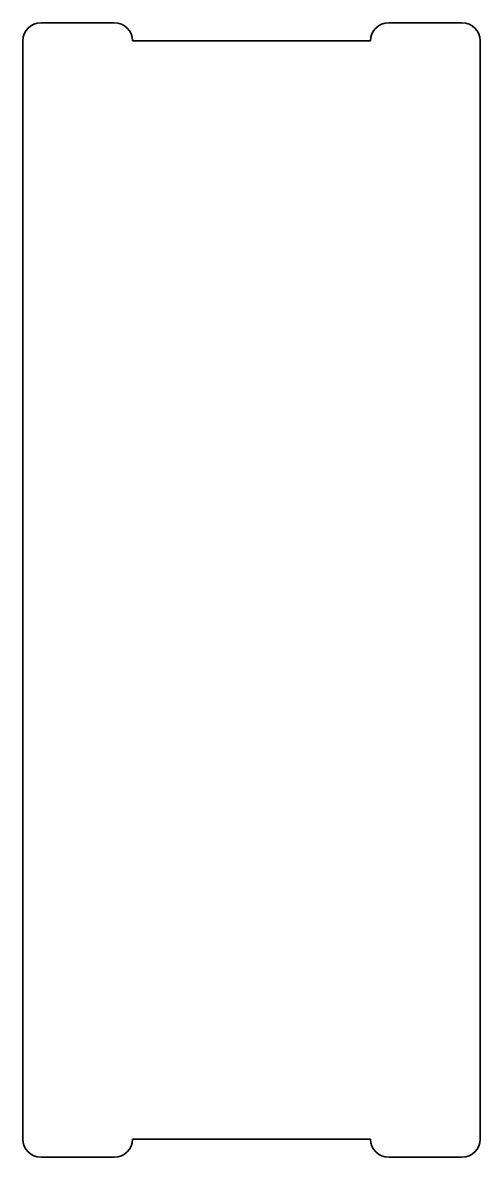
# Model space of a CAD drawing. Extents: x 582 to 607, y 389.5 to 451.5.
import ezdxf

# ---------------------------------------------------------------- set-up
doc = ezdxf.new("R2010")
doc.units = 0

msp = doc.modelspace()

# ---------------------------------------------------------------- linework, layer by layer
at = {"color": 7, "lineweight": 35, "ltscale": 0.1}
for p, q in [((583, 451.5), (587, 451.5)), ((606, 451.5), (602, 451.5)), ((583, 389.5), (587, 389.5)), ((606, 389.5), (602, 389.5))]:
    msp.add_line(p, q, dxfattribs=at)
at = {"color": 7, "lineweight": 35}
for p, q in [((582, 450.5), (582, 420.5)), ((607, 450.5), (607, 420.5)), ((582, 390.5), (582, 420.5)), ((607, 390.5), (607, 420.5))]:
    msp.add_line(p, q, dxfattribs=at)
at = {"color": 7, "lineweight": 35, "ltscale": 0.1625}
for p, q in [((588, 450.5), (594.5, 450.5)), ((601, 450.5), (594.5, 450.5)), ((588, 390.5), (594.5, 390.5)), ((601, 390.5), (594.5, 390.5))]:
    msp.add_line(p, q, dxfattribs=at)
at = {"color": 7, "lineweight": 35}
for centre, start, end in [((583, 450.5), 90, 180), ((587, 450.5), 0, 90), ((602, 450.5), 90, 180), ((606, 450.5), 360, 90), ((583, 390.5), 180, 270), ((587, 390.5), 270, 360), ((602, 390.5), 180, 270), ((606, 390.5), 270, 360)]:
    msp.add_arc(centre, 1, start, end, dxfattribs=at)

doc.saveas('drawing.dxf')
